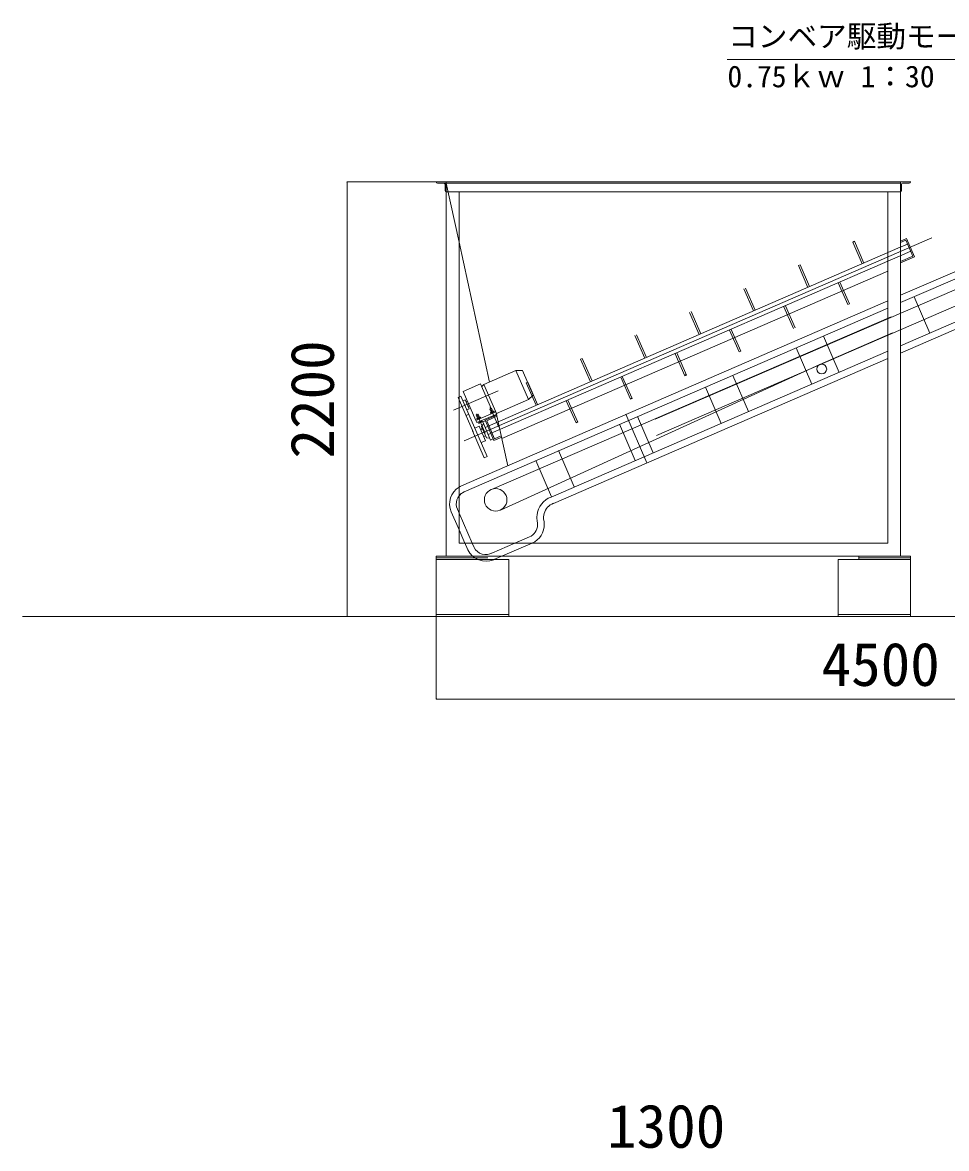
# Model space of a CAD drawing. Units: millimetres, scale not verified. Extents: x -52572 to 20616, y -26431 to 14081.
# Drawn here: x -13238 to -8561, y -7945 to -2245 of the extents above; entities that cross this region are included whole.
import ezdxf
from ezdxf.enums import TextEntityAlignment as Align

# ---------------------------------------------------------------- set-up
doc = ezdxf.new("R2010")
doc.units = ezdxf.units.MM
doc.header["$LTSCALE"] = 100
for name, color, linetype, lineweight in [('0-0_____1', 7, 'Continuous', 18), ('0-1_ADD_LINE', 7, 'Continuous', 18), ('F-E_0', 7, 'Continuous', 18)]:
    doc.layers.add(name, color=color, linetype=linetype, lineweight=lineweight)
doc.styles.add('ＭＳ ゴシック', font='')
doc.styles.get('ＭＳ ゴシック').set_extended_font_data('MS Gothic')

# ---------------------------------------------------------------- blocks, each defined once
blk = doc.blocks.new('_OPEN')
at = {"layer": 'F-E_0'}
blk.add_line((0, 0), (-1, 0), dxfattribs=at)
blk.add_lwpolyline([(-1, 0.17), (0, 0), (-1, -0.17)], dxfattribs=at)

msp = doc.modelspace()

# ---------------------------------------------------------------- linework, layer by layer
at = {"layer": '0-0_____1'}
for p, q in [((-7347, -2998), (-8793.4, -3625.6)), ((-11143.4, -3051.9), (-8741.2, -3051.9)), ((-11137.4, -3057.9), (-11105.4, -3057.9)), ((-11137.4, -3057.9), (-8792.1, -3057.9)), ((-11099.4, -3063.9), (-11099.4, -3095.9)), ((-11093.4, -3051.9), (-11093.4, -4945.5)), ((-7332.1, -3028.6), (-8793.4, -3662.7)), ((-8793.4, -3051.9), (-8793.4, -4945.5)), ((-8788.8, -3063.9), (-8788.8, -3095.9)), ((-8782.8, -3057.9), (-8749.4, -3057.9)), ((-11093.4, -3101.9), (-8793.4, -3101.9)), ((-11028.4, -3101.9), (-11028.4, -4880.5)), ((-7441.6, -3132.7), (-10035.5, -4253.5)), ((-8858.4, -3101.9), (-8858.4, -4880.5)), ((-11028.4, -3356.4), (-10874.2, -4064.7)), ((-8635.9, -3335.2), (-11002, -4361.9)), ((-7745.2, -3345), (-10028.5, -4335.7)), ((-8793.4, -3352.1), (-8763, -3338.9)), ((-8793.4, -3358.6), (-8766.1, -3346.8)), ((-8766.1, -3346.8), (-8731.1, -3427.5)), ((-8763, -3338.9), (-8723.2, -3430.6)), ((-8799.3, -3427.9), (-8741.7, -3402.9)), ((-8799.2, -3384.2), (-8757.7, -3366.2)), ((-7601.5, -3363.5), (-8793.4, -3880.7)), ((-7588.1, -3394.8), (-8793.4, -3917.8)), ((-8794.5, -3455), (-8731.1, -3427.5)), ((-8793.4, -3461.1), (-8723.2, -3430.6)), ((-10811.8, -4351.3), (-8858.4, -3503.7)), ((-8725.3, -3633.2), (-8645.7, -3816.6)), ((-8858.4, -3653.8), (-11016.2, -4590.1)), ((-8858.4, -3690.9), (-11002.6, -4621.3)), ((-8840.6, -3735), (-10863.3, -4609.1)), ((-8833.7, -3815.9), (-9202.7, -3976.1)), ((-9184, -3832.2), (-9104.4, -4015.7)), ((-8857.2, -3908.4), (-10562, -4648.1)), ((-9321.6, -3891.9), (-9242, -4075.4)), ((-10819.3, -4713.3), (-9202.7, -3976.1)), ((-8858.4, -3946), (-10549.8, -4679.9)), ((-10902.6, -4077), (-10740.2, -4006.6)), ((-10740.2, -4006.6), (-10707.6, -4006.3)), ((-10740.2, -4006.6), (-10676.5, -4153.4)), ((-10707.6, -4006.3), (-10653.5, -4131.1)), ((-9642.7, -4031.2), (-9563.1, -4214.7)), ((-10902.6, -4077), (-10912.2, -4087.8)), ((-10902.6, -4077), (-10837.7, -4226.6)), ((-9780.3, -4090.9), (-9700.7, -4274.4)), ((-11056, -4206.8), (-10829.7, -4108.7)), ((-11033.3, -4142.5), (-11019.5, -4136.5)), ((-11033.3, -4142.5), (-10957.7, -4316.8)), ((-11019.5, -4136.5), (-11019.6, -4136.4)), ((-11019.5, -4136.5), (-10886.8, -4442.5)), ((-11009.6, -4159.5), (-10997.7, -4154.3)), ((-11009.6, -4159.5), (-11009.5, -4159.4)), ((-10943.4, -4259.3), (-11007.1, -4112.6)), ((-10997.7, -4154.3), (-10977.8, -4200.2)), ((-10838.9, -4223.8), (-10676.5, -4153.4)), ((-10676.5, -4153.4), (-10653.5, -4131.1)), ((-10992.9, -4165.3), (-10985.6, -4162.1)), ((-10989.7, -4205.3), (-10977.8, -4200.2)), ((-10982.5, -4189.1), (-10975.2, -4186)), ((-10943.4, -4259.3), (-10842.5, -4215.6)), ((-10872.6, -4201.4), (-10863.4, -4197.4)), ((-10872.6, -4201.4), (-10865.4, -4217.9)), ((-10870.3, -4194.2), (-10827.6, -4292.4)), ((-10868, -4219), (-10853.9, -4212.9)), ((-10863.4, -4197.4), (-10856.2, -4213.9)), ((-10855.6, -4215.3), (-10853.5, -4220.3)), ((-10851.1, -4213.3), (-10848.9, -4218.3)), ((-10993.5, -4234.2), (-10979.7, -4228.3)), ((-10943.4, -4259.3), (-10938.6, -4270.4)), ((-10941.4, -4231.2), (-10932.2, -4227.3)), ((-10941.4, -4231.2), (-10934.1, -4247.7)), ((-10938.6, -4270.4), (-10837.7, -4226.6)), ((-10938.4, -4225.5), (-10895.7, -4324.1)), ((-10938.2, -4251.1), (-10936, -4256.2)), ((-10936.8, -4248.9), (-10922.7, -4242.8)), ((-10933.6, -4249.1), (-10931.4, -4254.2)), ((-10932.2, -4227.3), (-10925, -4243.8)), ((-10929.1, -4272.2), (-10931.2, -4267.2)), ((-10926.6, -4272.8), (-10912.1, -4266.5)), ((-10924.5, -4245.1), (-10922.3, -4250.2)), ((-10919.9, -4243.2), (-10917.7, -4248.2)), ((-10917.5, -4261.2), (-10915.3, -4266.2)), ((-10912.9, -4259.2), (-10910.6, -4264.4)), ((-10894.7, -4260.8), (-10908.5, -4266.8)), ((-10908.5, -4266.8), (-10868.7, -4358.5)), ((-10838.8, -4232.8), (-10896.1, -4257.7)), ((-10896.1, -4257.7), (-10851.5, -4360.4)), ((-10889.2, -4273.5), (-10889.7, -4272.4)), ((-10836.4, -4238.3), (-10888.2, -4260.8)), ((-10888.2, -4260.8), (-10848.4, -4352.6)), ((-10869.4, -4221.3), (-10867.2, -4226.3)), ((-10864.8, -4219.3), (-10862.6, -4224.3)), ((-10840.3, -4220.4), (-10782, -4488.5)), ((-10184.4, -4227.5), (-10077.8, -4473.3)), ((-10125, -4238.8), (-10045.4, -4422.3)), ((-10900.6, -4448.4), (-10959.7, -4312.1)), ((-10926.4, -4288.3), (-10948.7, -4297.9)), ((-10926.4, -4288.3), (-10894.6, -4361.7)), ((-10910, -4300.4), (-10918.7, -4304.2)), ((-10216.8, -4278.6), (-10137.2, -4462.1)), ((-10894.6, -4361.7), (-10916.8, -4371.3)), ((-10894.2, -4336.7), (-10903, -4340.5)), ((-10873.1, -4348.5), (-10889.7, -4347.2)), ((-10854.9, -4352.6), (-10868.7, -4358.5)), ((-10812.4, -4343.4), (-10851.5, -4360.4)), ((-10814.8, -4337.9), (-10848.4, -4352.6)), ((-10886.8, -4442.5), (-10900.6, -4448.4)), ((-10524.4, -4412.1), (-10444.8, -4595.6)), ((-10639.1, -4461.8), (-10559.5, -4645.3)), ((-11028.4, -4727.7), (-10962.1, -4880.5)), ((-10998.7, -4880.5), (-11033.5, -4801.5)), ((-11028.4, -4880.5), (-8858.4, -4880.5)), ((-10746.6, -4880.5), (-10671.6, -4848.8)), ((-10726.6, -4871.8), (-10725.6, -4871.6)), ((-11143.4, -4945.5), (-8743.4, -4945.5)), ((-11143.4, -5252.3), (-11143.4, -4945.5)), ((-10882.1, -4954.5), (-11143.4, -4954.5)), ((-9004.8, -4945.5), (-9004.8, -4963.2)), ((-9004.8, -4954.5), (-8743.4, -4954.5)), ((-8743.4, -5252.3), (-8743.4, -4945.5)), ((-11143.4, -4963.2), (-10777.1, -4963.2)), ((-10777.1, -4963.2), (-10777.1, -5252.3)), ((-9109.8, -4963.2), (-9109.8, -5252.3)), ((-8743.4, -4963.2), (-9109.8, -4963.2)), ((-10777.1, -5242.3), (-11143.4, -5242.3)), ((-9109.8, -5242.3), (-8743.4, -5242.3)), ((-12215.7, -5252.3), (-11723.2, -5252.3))]:
    msp.add_line(p, q, dxfattribs=at)
for points in [[(-7603.5, -2784.8), (-7960.4, -2431.9), (-9670.4, -2431.9)], [(-11007.1, -4112.6), (-10919, -4074.4), (-10865.2, -4198.2)], [(-10904.1, -4276.9), (-10914.5, -4289.9), (-10889.7, -4347.2)]]:
    msp.add_lwpolyline(points, dxfattribs=at)
msp.add_circle((-10843, -4661.5), 57, dxfattribs=at)
for centre, radius, start, end in [((-11137.4, -3051.9), 6, 180, 270), ((-11105.4, -3063.9), 6, 0, 90), ((-8782.8, -3063.9), 6, 90, 180), ((-8749.4, -3051.9), 6, 270, 0), ((-11093.4, -3095.9), 6, 180, 270), ((-8794.8, -3095.9), 6, 270, 0), ((-10857.2, -4224.2), 9.08, 80.0579, 146.8549), ((-10852.8, -4215.5), 2.83, 51.5289, 175.3839), ((-10935.4, -4251.3), 2.83, 51.5289, 175.3839), ((-10926, -4254.1), 9.08, 80.0579, 146.8549), ((-10927.3, -4270), 2.83, 231.5289, 355.3839), ((-10922.9, -4261.3), 9.08, 260.0579, 326.8549), ((-10921.6, -4245.4), 2.83, 51.5289, 175.3839), ((-10913.5, -4264), 2.83, 231.5289, 355.3839), ((-10866.6, -4221.5), 2.83, 51.5289, 175.3839), ((-10976.4, -4681.8), 100, 113.4564, 121.3728), ((-10976.4, -4681.8), 66, 113.4564, 142.0731), ((-10522.8, -4750.9), 111.5, 110.8912, 173.5979), ((-10522.8, -4750.9), 77.5, 164.0259, 191.4658), ((-10522.8, -4750.9), 77.5, 110.8912, 164.0259), ((-10698.7, -4786.4), 102, 292.701, 2.6026), ((-10522.8, -4750.9), 111.5, 173.5979, 186.757), ((-10522.8, -4750.9), 111.5, 186.757, 191.4658), ((-10698.7, -4786.4), 68, 358.5872, 13.0747), ((-10698.7, -4786.2), 102, 5.8042, 11.7275), ((-10698.7, -4786.2), 102, 2.5083, 5.8042), ((-10698.7, -4786.4), 68, 293.4564, 358.5872)]:
    msp.add_arc(centre, radius, start, end, dxfattribs=at)
at = {"layer": '0-1_ADD_LINE'}
for p, q in [((-11028.4, -3356.4), (-11093.4, -3057.9)), ((-9027.1, -3352.3), (-9035.3, -3355.9)), ((-9035.3, -3355.9), (-8987.6, -3466)), ((-9027.1, -3352.3), (-8979.3, -3462.4)), ((-8794.8, -3382.4), (-10896.5, -4294.3)), ((-8794.8, -3426), (-10880.6, -4331)), ((-9302.3, -3471.7), (-9310.5, -3475.3)), ((-9310.5, -3475.3), (-9262.8, -3585.4)), ((-9302.3, -3471.7), (-9254.5, -3581.8)), ((-9529.7, -3701.2), (-9578.4, -3589.1)), ((-9109.2, -3562.4), (-9060.8, -3672.3)), ((-9101, -3558.8), (-9052.6, -3668.6)), ((-9586.6, -3592.7), (-9538, -3704.8)), ((-9383.8, -3683.4), (-9335.4, -3793.2)), ((-9376, -3678.7), (-9327.1, -3789.6)), ((-9052.6, -3668.6), (-9060.8, -3672.3)), ((-9861.9, -3712.1), (-9813.2, -3824.2)), ((-9804.9, -3820.7), (-9853.6, -3708.5)), ((-9659.2, -3802.3), (-9610.8, -3912.1)), ((-9651, -3798.7), (-9602.6, -3908.5)), ((-10138, -3829.4), (-10088.4, -3943.7)), ((-10080.1, -3940.1), (-10129.7, -3825.8)), ((-9934.6, -3921.2), (-9885.3, -4033.1)), ((-9926.4, -3917.6), (-9877.1, -4029.4)), ((-9602.6, -3908.5), (-9610.8, -3912.1)), ((-10404.9, -3945.3), (-10413.2, -3948.8)), ((-10413.2, -3948.8), (-10363.6, -4063.1)), ((-10404.9, -3945.3), (-10355.3, -4059.5)), ((-10210.1, -4040.1), (-10160.8, -4152)), ((-10201.9, -4036.4), (-10152.6, -4148.3)), ((-9878, -4027.4), (-9886.3, -4031)), ((-9877.1, -4029.4), (-9885.3, -4033.1)), ((-10680.1, -4064.7), (-10630.5, -4179)), ((-10485.3, -4159.5), (-10436, -4271.4)), ((-10477.1, -4155.9), (-10427.8, -4267.7)), ((-10153.5, -4146.3), (-10161.7, -4149.9)), ((-10152.6, -4148.3), (-10160.8, -4152)), ((-10889.7, -4272.4), (-10891.5, -4273.1)), ((-10428.7, -4265.7), (-10436.9, -4269.3)), ((-10427.8, -4267.7), (-10436, -4271.4)), ((-11068.1, -4721.7), (-11033.5, -4801.5)), ((-11028.4, -4727.7), (-11036.9, -4708.1)), ((-11000.7, -4876), (-10983.6, -4913.6)), ((-10953.6, -4899.5), (-10962.1, -4880.5)), ((-10954.9, -4896.4), (-10952.2, -4902.6)), ((-10745.9, -4880.5), (-10861.6, -4930.7)), ((-10852.8, -4963.9), (-10658.8, -4879.7))]:
    msp.add_line(p, q, dxfattribs=at)
msp.add_lwpolyline([(-10680.1, -4064.7), (-10688.4, -4068.3), (-10638.8, -4182.5)], dxfattribs=at)
msp.add_circle((-9192.3, -3998.8), 25, dxfattribs=at)
for centre, radius, start, end in [((-10976.4, -4681.8), 100, 121.3728, 203.4564), ((-10976.4, -4681.8), 66, 121.3728, 203.4564), ((-10892.6, -4872.2), 100, 204.4661, 293.4564), ((-10892.6, -4870), 68, 208.6897, 298.8869)]:
    msp.add_arc(centre, radius, start, end, dxfattribs=at)
at = {"layer": 'F-E_0'}
for p, q in [((-11143.9, -3051.9), (-11595.9, -3051.9)), ((-11595.4, -3054.4), (-11595.4, -5249.8)), ((-11425.8, -5252.3), (-11595.9, -5252.3)), ((-11143.4, -5252.8), (-11143.4, -5670)), ((-6645.6, -5669.5), (-11140.9, -5669.5))]:
    msp.add_line(p, q, dxfattribs=at)
at = {"layer": 'F-E_0', "color": 4, "lineweight": 9}
msp.add_line((-13238, -5252.3), (10362, -5252.3), dxfattribs=at)

# ---------------------------------------------------------------- block references
at = {"layer": 'F-E_0', "xscale": 2.5, "yscale": 2.5}
for p, rotation in [((-11595.4, -3051.9), 90), ((-11595.4, -5252.3), 270), ((-11143.4, -5669.5), 180)]:
    msp.add_blockref('_OPEN', p, dxfattribs=dict(at, rotation=rotation))

# ---------------------------------------------------------------- texts
at = {"layer": 'F-E_0', "style": 'ＭＳ ゴシック'}
for s, height, p in [('コンベア駆動モーター', 110, (-9666.1, -2402.4)), ('0.75ｋｗ 1：30', 110, (-9669.8, -2605.7)), ('4500', 219.9, (-9193.3, -5669)), ('1300', 219.9, (-10279, -8006.9))]:
    msp.add_text(s, height=height, dxfattribs=at).set_placement(p, align=Align.BOTTOM_LEFT)
msp.add_text('2200', height=219.9, rotation=90, dxfattribs=at).set_placement((-11595.9, -4452.1), align=Align.BOTTOM_LEFT)

doc.saveas('drawing.dxf')
